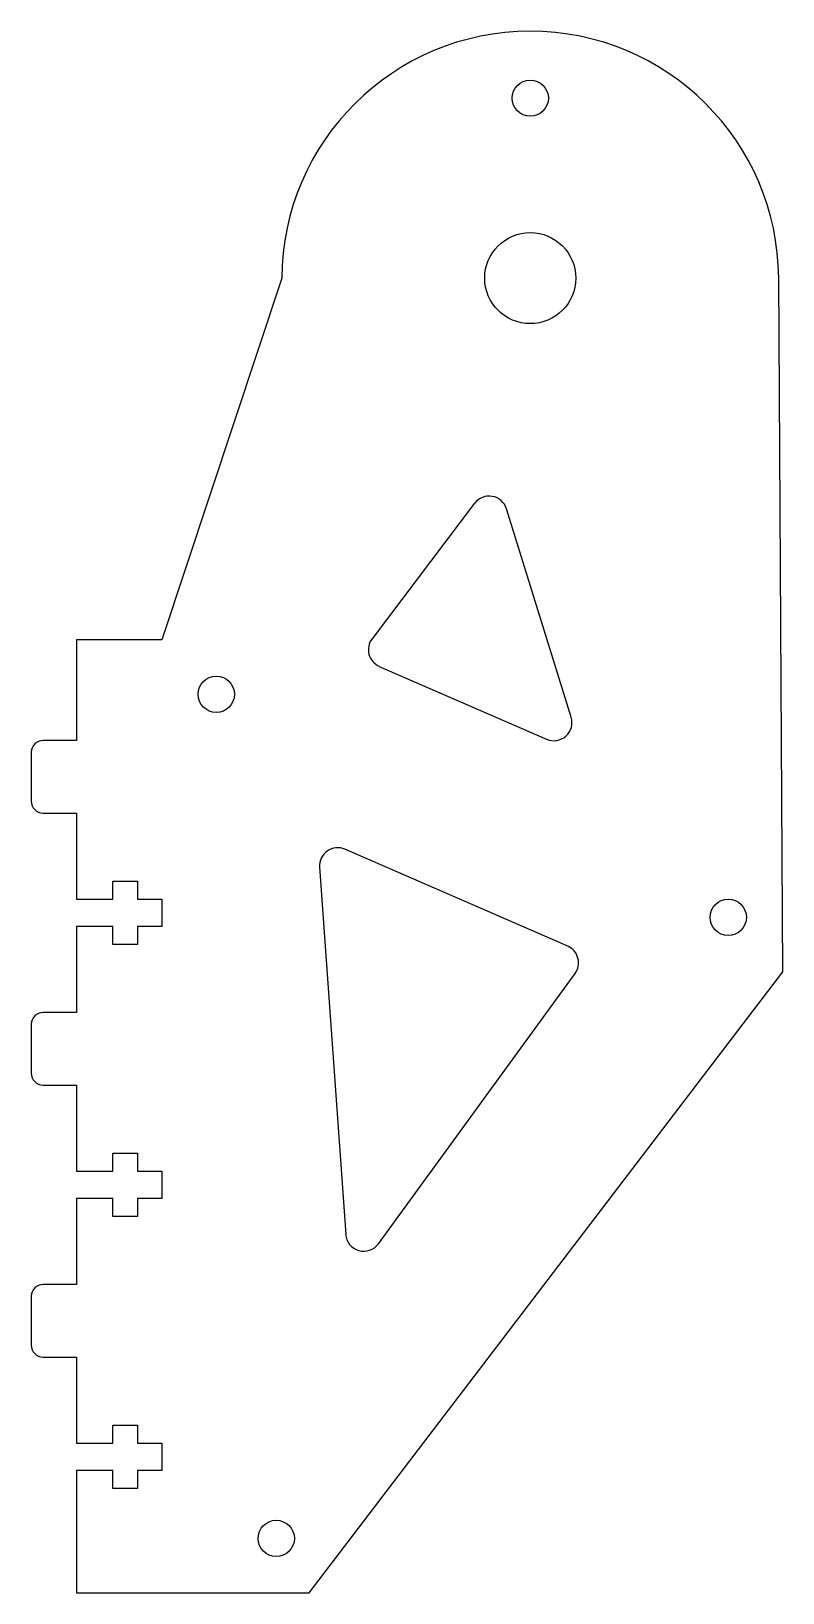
# Model space of a CAD drawing. Header units: millimetres. Extents: x 294 to 376, y -140 to 32.
import ezdxf

# ---------------------------------------------------------------- set-up
doc = ezdxf.new("R2010")
doc.units = ezdxf.units.MM

msp = doc.modelspace()

# ---------------------------------------------------------------- linework, layer by layer
at = {"color": 7, "linetype": 'Continuous', "lineweight": 25}
for p, q in [((321.16, 4.85), (307.94, -35.05)), ((376.36, -71.65), (375.93, 4.85)), ((342.41, -19.98), (331.11, -34.93)), ((353.05, -43.58), (345.92, -20.6)), ((298.55, -35.05), (298.55, -46.15)), ((307.94, -35.05), (298.55, -35.05)), ((331.9, -37.97), (350.34, -46.01)), ((298.55, -46.15), (294.85, -46.15)), ((293.55, -47.45), (293.55, -52.85)), ((294.85, -54.15), (298.55, -54.15)), ((298.55, -54.15), (298.55, -63.65)), ((352.67, -68.84), (328.12, -58.13)), ((325.32, -60.11), (328.2, -100.63)), ((302.55, -61.65), (305.25, -61.65)), ((302.55, -63.65), (302.55, -61.65)), ((305.25, -61.65), (305.25, -63.65)), ((298.55, -63.65), (302.55, -63.65)), ((305.25, -63.65), (307.95, -63.65)), ((307.95, -63.65), (307.95, -66.65)), ((298.55, -66.65), (298.55, -76.15)), ((302.55, -66.65), (298.55, -66.65)), ((302.55, -68.64), (302.55, -66.65)), ((305.25, -66.65), (305.25, -68.64)), ((307.95, -66.65), (305.25, -66.65)), ((305.25, -68.64), (302.55, -68.64)), ((324.19, -140.15), (376.36, -71.65)), ((331.81, -101.66), (353.49, -71.85)), ((293.55, -77.45), (293.55, -82.85)), ((298.55, -76.15), (294.85, -76.15)), ((294.85, -84.15), (298.55, -84.15)), ((298.55, -84.15), (298.55, -93.65)), ((302.55, -91.65), (305.25, -91.65)), ((302.55, -93.65), (302.55, -91.65)), ((305.25, -91.65), (305.25, -93.65)), ((298.55, -93.65), (302.55, -93.65)), ((305.25, -93.65), (307.95, -93.65)), ((307.95, -93.65), (307.95, -96.65)), ((298.55, -96.65), (298.55, -106.15)), ((302.55, -96.65), (298.55, -96.65)), ((302.55, -98.64), (302.55, -96.65)), ((305.25, -96.65), (305.25, -98.64)), ((307.95, -96.65), (305.25, -96.65)), ((305.25, -98.64), (302.55, -98.64)), ((298.55, -106.15), (294.85, -106.15)), ((293.55, -107.45), (293.55, -112.85)), ((294.85, -114.15), (298.55, -114.15)), ((298.55, -114.15), (298.55, -123.65)), ((302.55, -121.65), (305.25, -121.65)), ((302.55, -123.65), (302.55, -121.65)), ((305.25, -121.65), (305.25, -123.65)), ((298.55, -123.65), (302.55, -123.65)), ((305.25, -123.65), (307.95, -123.65)), ((307.95, -123.65), (307.95, -126.65)), ((298.55, -126.65), (298.55, -140.15)), ((302.55, -126.65), (298.55, -126.65)), ((302.55, -128.64), (302.55, -126.65)), ((305.25, -126.65), (305.25, -128.64)), ((307.95, -126.65), (305.25, -126.65)), ((305.25, -128.64), (302.55, -128.64)), ((298.55, -140.15), (324.19, -140.15))]:
    msp.add_line(p, q, dxfattribs=at)
for centre, radius in [((348.54, 24.7), 2), ((348.54, 4.85), 5.02), ((313.94, -41.05), 2), ((370.36, -65.65), 2), ((320.55, -134.15), 2)]:
    msp.add_circle(centre, radius, dxfattribs=at)
for centre, radius, start, end in [((348.54, 4.7), 27.38, 0.3281, 179.6719), ((344.01, -21.19), 2, 17.2348, 142.8963), ((332.7, -36.13), 2, 142.8963, 246.4426), ((351.14, -44.17), 2, 246.4426, 17.2348), ((294.85, -47.45), 1.3, 90, 180), ((294.85, -52.85), 1.3, 180, 270), ((327.32, -59.97), 2, 66.4426, 184.0603), ((351.87, -70.67), 2, 323.9755, 66.4426), ((294.85, -77.45), 1.3, 90, 180), ((294.85, -82.85), 1.3, 180, 270), ((330.19, -100.48), 2, 184.0603, 323.9755), ((294.85, -107.45), 1.3, 90, 180), ((294.85, -112.85), 1.3, 180, 270)]:
    msp.add_arc(centre, radius, start, end, dxfattribs=at)

doc.saveas('drawing.dxf')
